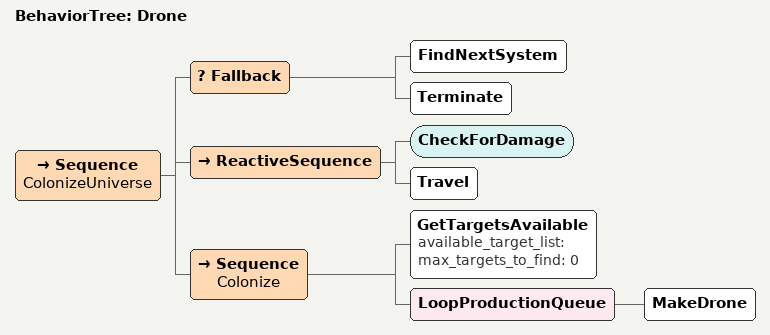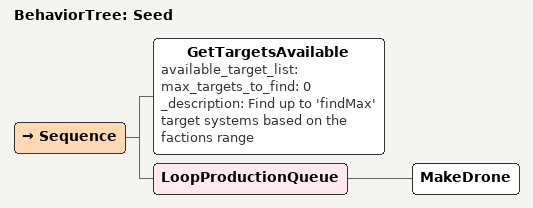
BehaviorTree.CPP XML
<?xml version="1.0" encoding="UTF-8"?>
<root BTCPP_format="4"
      main_tree_to_execute="Drone">
  <BehaviorTree ID="Drone">
    <Sequence name="ColonizeUniverse">
      <Fallback>
        <FindNextSystem/>
        <Terminate/>
      </Fallback>
      <ReactiveSequence>
        <CheckForDamage/>
        <Travel/>
      </ReactiveSequence>
      <Sequence name="Colonize">
        <GetTargetsAvailable available_target_list=""
                             max_targets_to_find="0"/>
        <LoopProductionQueue>
          <MakeDrone/>
        </LoopProductionQueue>
      </Sequence>
    </Sequence>
  </BehaviorTree>

  <BehaviorTree ID="Seed">
    <Sequence>
      <GetTargetsAvailable available_target_list=""
                           max_targets_to_find="0"
                           _description="Find up to &apos;findMax&apos; target systems based on the factions range "/>
      <LoopProductionQueue>
        <MakeDrone/>
      </LoopProductionQueue>
    </Sequence>
  </BehaviorTree>

</root>
